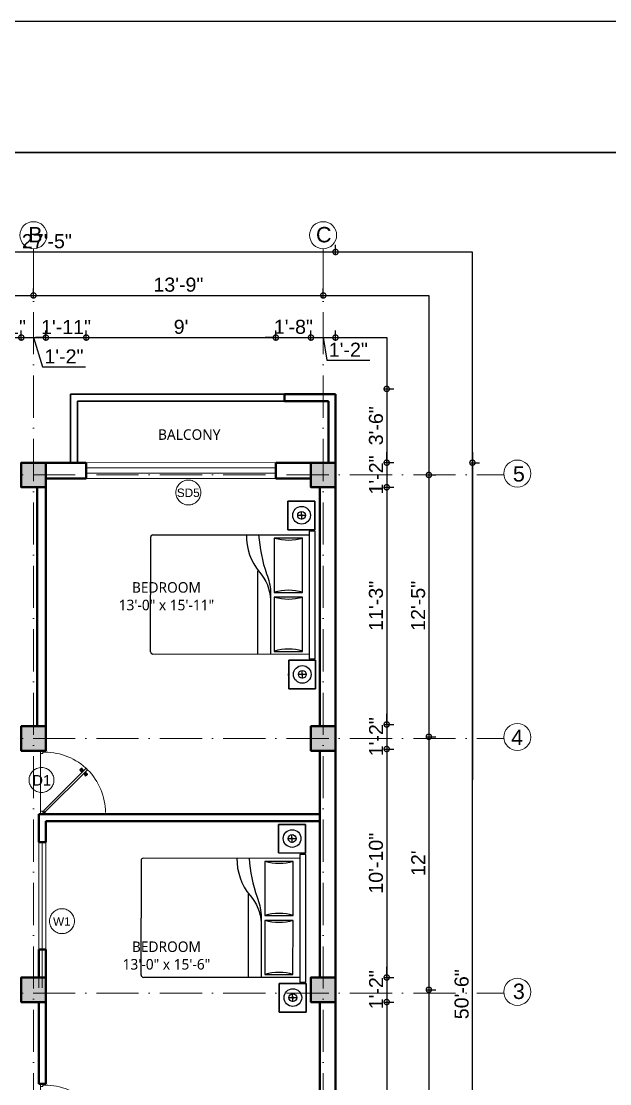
# Model space of a CAD drawing. Header units: inches. Extents: x -71 to 2682309, y -3332 to 801571.
# Drawn here: x 2657726 to 2658062, y 800966 to 801571 of the extents above; entities that cross this region are included whole.
import ezdxf

# ---------------------------------------------------------------- set-up
doc = ezdxf.new("R2010")
doc.units = ezdxf.units.IN
doc.header["$MEASUREMENT"] = 0
doc.header["$PDMODE"] = 99
doc.linetypes.add('ACAD_ISO10W100', pattern=[18, 12, -3, 0, -3])
for name, color, linetype, lineweight in [('BORDER', 5, 'Continuous', 60), ('CONC. OUTLINE RA', 150, 'Continuous', 40), ('ele 4', 114, 'Continuous', 9), ('FIXTURES', 23, 'Continuous', 9), ('HATCH RA', 8, 'Continuous', 9), ('PUERTAS', 7, 'Continuous', 13), ('TEXT RA', 254, 'Continuous', 20), ('TEXTURE EA', 8, 'ACAD_ISO10W100', 9), ('wall EA', 24, 'Continuous', 40), ('WALL__HALF_NEW', 42, 'Continuous', 30), ('Win EA', 114, 'Continuous', 5)]:
    doc.layers.add(name, color=color, linetype=linetype, lineweight=lineweight)
for name, color, linetype in [('HACTH', 7, 'Continuous'), ('lettring', 7, 'Continuous'), ('text EA', 7, 'Continuous')]:
    doc.layers.add(name, color=color, linetype=linetype)
doc.styles.add('EAPL', font='arial.ttf', dxfattribs={"height": 8})
doc.styles.get("Standard").update_dxf_attribs({"font": 'arial.ttf'})
doc.dimstyles.new('EA Copy of 1-8', dxfattribs={"dimtxt": 8, "dimasz": 6, "dimexe": 4, "dimexo": 6, "dimgap": 2, "dimtad": 1, "dimdec": 0, "dimzin": 0, "dimdsep": 46, "dimlunit": 3, "dimtxsty": 'EAPL', "dimblk": 'DOTSMALL', "dimcen": -0.09, "dimdle": 6, "dimclrd": 256, "dimclre": 256, "dimclrt": 256, "dimadec": 0, "dimazin": 0, "dimtfac": 8, "dimtdec": 0, "dimtix": 1, "dimtmove": 0, "dimatfit": 3, "dimldrblk": 'OPEN30', "dimfxl": 1, "dimfxlon": 1, "dimtolj": 1, "dimtzin": 0, "dimlwd": -1, "dimlwe": -1, "dimarcsym": 0})

# ---------------------------------------------------------------- blocks, each defined once
blk = doc.blocks.new('COLUMN')
at = {"layer": 'HACTH', "lineweight": 30, "transparency": 33554541}
h = blk.add_hatch(color=256, dxfattribs=at)
h.dxf.hatch_style = 1
h.paths.add_polyline_path([(2659104.19, 784576.38), (2659090.19, 784576.38), (2659090.19, 784562.38), (2659104.19, 784562.38)])
at = {"layer": 'CONC. OUTLINE RA'}
blk.add_lwpolyline([(2659090.19, 784576.38), (2659104.19, 784576.38), (2659104.19, 784562.38), (2659090.19, 784562.38)], close=True, dxfattribs=at)
blk = doc.blocks.new('BED')
at = {"linetype": 'ByBlock', "lineweight": 25}
for points in [[(301567, 126192), (301224, 126192), (301567, 126192)], [(301224, 126192), (301224, 126192)], [(301224, 126192), (301224, 125828), (301224, 126192), (301224, 125828)], [(301567, 126192), (301567, 125826), (301567, 126192)], [(301396, 126018), (301396, 126061)], [(301224, 126018), (301222, 126018), (301224, 126018), (301222, 126018), (301222, 126020), (301222, 126018), (301222, 126020), (301224, 126020), (301222, 126020), (301224, 126020)], [(301222, 126016), (301222, 126018), (301222, 126016)], [(301224, 126016), (301222, 126016), (301224, 126016)], [(301222, 126014), (301222, 126016), (301222, 126014)], [(301222, 126012), (301222, 126014), (301222, 126012)], [(301222, 126014), (301224, 126014)], [(301222, 126010), (301222, 126012), (301222, 126010)], [(301224, 126012), (301222, 126012), (301224, 126012)], [(301222, 126008), (301222, 126010), (301222, 126008)], [(301222, 126010), (301224, 126010)], [(301222, 126006), (301222, 126008), (301222, 126006)], [(301224, 126008), (301222, 126008), (301224, 126008)], [(301222, 126006), (301224, 126006)], [(301222, 126004), (301222, 126006), (301222, 126004)], [(301222, 126001), (301222, 126004), (301222, 126001)], [(301222, 126004), (301222, 126004)], [(301224, 126004), (301222, 126004), (301224, 126004)], [(301224, 125999), (301222, 125999), (301224, 125999), (301222, 125999), (301222, 126001), (301222, 125999), (301222, 126001), (301224, 126001), (301222, 126001), (301224, 126001)], [(301387, 126010), (301345, 126010)], [(301396, 126001), (301396, 125959)], [(301446, 126010), (301406, 126010)], [(301224, 125828), (301567, 125826), (301224, 125828)], [(301567, 125849), (301567, 125849)], [(299465, 125728), (299463, 124266)], [(301497, 125758), (299495, 125760)], [(300835, 125301), (300835, 124232)], [(301000, 125036), (301000, 124232)], [(301495, 124234), (299495, 124236)], [(301576, 124158), (301233, 124158), (301576, 124158)], [(301233, 124158), (301233, 124158)], [(301233, 124158), (301233, 123792), (301233, 124158), (301233, 123792)], [(301576, 124158), (301576, 123792), (301576, 124158)], [(301404, 123984), (301404, 124024)], [(301233, 123984), (301231, 123984), (301233, 123984), (301231, 123984), (301231, 123986), (301231, 123984), (301231, 123986)], [(301231, 123986), (301233, 123986), (301231, 123986)], [(301231, 123982), (301231, 123984), (301231, 123982)], [(301231, 123980), (301231, 123982), (301231, 123980)], [(301233, 123982), (301231, 123982), (301233, 123982)], [(301231, 123978), (301231, 123980), (301231, 123978)], [(301231, 123980), (301231, 123980)], [(301231, 123976), (301231, 123978), (301231, 123976)], [(301231, 123978), (301233, 123978)], [(301231, 123974), (301231, 123976), (301231, 123974)], [(301231, 123976), (301231, 123976)], [(301233, 123976), (301231, 123976), (301233, 123976)], [(301231, 123972), (301231, 123974), (301231, 123972)], [(301231, 123974), (301233, 123974)], [(301233, 123972), (301231, 123972), (301233, 123972)], [(301231, 123969), (301231, 123972), (301231, 123969)], [(301231, 123967), (301231, 123969), (301231, 123967)], [(301231, 123969), (301231, 123969)], [(301233, 123969), (301231, 123969), (301233, 123969)], [(301231, 123967), (301231, 123967)], [(301231, 123965), (301231, 123967), (301231, 123965)], [(301233, 123967), (301231, 123967), (301233, 123967)], [(301231, 123965), (301231, 123965)], [(301396, 123976), (301355, 123976)], [(301404, 123965), (301404, 123925)], [(301455, 123976), (301415, 123976)], [(301233, 123792), (301576, 123792), (301233, 123792)], [(301576, 123815), (301576, 123815)]]:
    blk.add_lwpolyline(points, dxfattribs=at)
for points in [[(301573, 124177), (301573, 125809), (301497, 125809), (301495, 124177)], [(301049, 125026), (301410, 125026), (301410, 125720), (301049, 125720)], [(301049, 124272), (301408, 124272), (301410, 124966), (301049, 124966)], [(301233, 123980), (301231, 123980)], [(301233, 123965), (301231, 123965), (301233, 123965), (301231, 123965)]]:
    blk.add_lwpolyline(points, close=True, dxfattribs=at)
for points in [[(300692, 125762, 0.1793), (300859, 125283, -0.171394), (301002, 124936)], [(300849, 125761, 0.067213), (300951, 125262, -0.076223), (301001, 125039)]]:
    blk.add_lwpolyline(points, format="xyb", dxfattribs=at)
for centre, radius in [((301398, 126012), 113), ((301398, 126012), 49.7), ((301398, 126012), 9.52), ((301407, 123978), 113), ((301407, 123978), 49.7), ((301407, 123978), 9.52)]:
    blk.add_circle(centre, radius, dxfattribs=at)
for centre, radius, start, end in [((299497, 125730), 30.7, 89.9709, 179.9709), ((301233, 126340), 645, 253.7111, 286.2306), ((301231, 125586), 645, 253.7111, 286.2306), ((301231, 124409), 645, 73.7111, 106.2306), ((301231, 123656), 645, 73.7111, 106.2306), ((299497, 124268), 30.7, 179.9709, 269.9709)]:
    blk.add_arc(centre, radius, start, end, dxfattribs=at)
blk = doc.blocks.new('3ft')
at = {"layer": 'PUERTAS', "color": 6}
for p, q in [((1.01, 2.52), (25.23, 26.74)), ((26.05, 25.92), (1.77, 1.64)), ((26.05, 25.92), (25.23, 26.74)), ((0, 2.4), (0, 0)), ((0.72, 2.4), (0, 2.4)), ((1.6, 0), (0, 0)), ((0.72, 1.52), (0.72, 2.44)), ((0.8, 1.52), (0.72, 1.52)), ((0.8, 1.52), (0.8, 2.41)), ((0.8, 1.2), (0.8, 1.52)), ((1.6, 1.2), (0.8, 1.2)), ((1.57, 1.84), (0.94, 2.47)), ((1.63, 1.89), (0.97, 2.55)), ((1.63, 1.89), (1.57, 1.84)), ((1.77, 1.64), (1.57, 1.84)), ((1.6, 0), (1.6, 1.2)), ((34.4, 0), (34.4, 1.2)), ((34.4, 1.2), (35.2, 1.2)), ((34.4, 0), (36, 0)), ((35.2, 1.2), (35.2, 2.4)), ((35.2, 2.4), (36, 2.4)), ((36, 0), (36, 2.4))]:
    blk.add_line(p, q, dxfattribs=at)
at = {"layer": 'PUERTAS', "color": 8}
for p, q in [((22.57, 24.94), (21.65, 25.68)), ((22.63, 24.99), (21.69, 25.75)), ((22.74, 25.1), (21.84, 25.9)), ((22.13, 26.28), (21.98, 26.13)), ((22.88, 25.24), (22.01, 26.06)), ((22.13, 26.28), (22.27, 26.42)), ((22.29, 26.41), (22.27, 26.42)), ((23.16, 25.52), (22.34, 26.39)), ((23.3, 25.66), (22.5, 26.56)), ((23.41, 25.77), (22.65, 26.71)), ((22.69, 24.32), (23.02, 24.83)), ((23.46, 25.83), (22.72, 26.75)), ((22.95, 24.96), (22.84, 25.07)), ((22.98, 24.99), (22.86, 25.1)), ((23.03, 25.04), (22.91, 25.15)), ((22.91, 24.53), (23.1, 24.91)), ((23.11, 25.12), (22.99, 25.23)), ((23.13, 24.76), (23.18, 24.99)), ((23.28, 25.3), (23.17, 25.41)), ((23.36, 25.37), (23.25, 25.49)), ((23.31, 24.94), (23.28, 25.08)), ((23.41, 25.43), (23.3, 25.54)), ((23.46, 25.09), (23.32, 25.13)), ((23.44, 25.45), (23.33, 25.56)), ((23.64, 25.27), (23.41, 25.22)), ((23.87, 25.49), (23.49, 25.3)), ((24.08, 25.71), (23.57, 25.38)), ((24.58, 24.33), (24.52, 24.1)), ((24.8, 24.56), (24.61, 24.18)), ((25.02, 24.77), (24.68, 24.26)), ((23.63, 23.38), (24.14, 23.72)), ((23.84, 23.6), (24.22, 23.79)), ((24.07, 23.82), (24.3, 23.88)), ((24.25, 24), (24.39, 23.97)), ((24.25, 23.26), (24.99, 22.34)), ((24.27, 23.64), (24.38, 23.53)), ((24.3, 23.67), (24.41, 23.56)), ((24.3, 23.32), (25.06, 22.38)), ((24.35, 23.72), (24.46, 23.61)), ((24.4, 24.15), (24.43, 24.01)), ((24.41, 23.43), (25.2, 22.53)), ((24.43, 23.8), (24.54, 23.69)), ((24.55, 23.57), (25.37, 22.7)), ((24.6, 23.97), (24.72, 23.86)), ((24.68, 24.05), (24.79, 23.94)), ((24.73, 24.1), (24.85, 23.99)), ((24.76, 24.13), (24.87, 24.02)), ((24.83, 23.85), (25.7, 23.03)), ((24.97, 23.99), (25.87, 23.2)), ((25.08, 24.1), (26.02, 23.34)), ((25.14, 24.15), (26.06, 23.41)), ((25.58, 22.82), (25.43, 22.67)), ((25.58, 22.82), (25.73, 22.97)), ((25.72, 22.98), (25.73, 22.97)), ((0, 0), (36, 0))]:
    blk.add_line(p, q, dxfattribs=at)
at = {"layer": 'PUERTAS', "color": 1}
for p, q in [((21.67, 25.73), (22.17, 26.23)), ((22.49, 24.95), (21.67, 25.61)), ((21.7, 25.82), (22.14, 26.26)), ((21.73, 25.79), (21.7, 25.82)), ((22.58, 26.7), (22.14, 26.26)), ((22.67, 26.73), (22.17, 26.23)), ((22.61, 26.67), (22.58, 26.7)), ((22.6, 24.96), (23.02, 25.38)), ((22.61, 24.25), (22.92, 24.72)), ((22.7, 25.07), (22.71, 25.06)), ((23.45, 25.91), (22.79, 26.73)), ((22.82, 25.06), (23.08, 25.32)), ((22.94, 24.95), (22.83, 25.07)), ((22.92, 24.72), (22.92, 24.72)), ((22.93, 24.94), (23.19, 25.21)), ((22.93, 24.84), (22.93, 24.83)), ((23.44, 25.81), (23.02, 25.38)), ((23.34, 25.58), (23.08, 25.32)), ((23.46, 25.47), (23.19, 25.21)), ((23.33, 25.7), (23.34, 25.69)), ((23.45, 25.46), (23.33, 25.57)), ((23.57, 25.47), (23.57, 25.47)), ((24.15, 25.79), (23.68, 25.48)), ((23.68, 25.48), (23.68, 25.48)), ((24.27, 25.78), (24.26, 25.79)), ((24.79, 24.38), (24.78, 24.37)), ((24.78, 24.26), (24.78, 24.26)), ((25.1, 24.84), (24.79, 24.38)), ((25.09, 24.96), (25.1, 24.95)), ((22.62, 24.13), (22.61, 24.14)), ((23.44, 23.31), (23.45, 23.3)), ((23.56, 23.3), (24.03, 23.61)), ((24.03, 23.61), (24.03, 23.62)), ((24.14, 23.62), (24.14, 23.62)), ((24.25, 23.62), (24.51, 23.89)), ((24.26, 23.29), (24.69, 23.71)), ((24.26, 23.63), (24.37, 23.52)), ((24.26, 23.18), (24.92, 22.37)), ((24.37, 23.52), (24.63, 23.77)), ((24.37, 23.4), (24.37, 23.4)), ((24.78, 24.15), (24.51, 23.89)), ((24.89, 24.03), (24.63, 23.77)), ((25.11, 24.14), (24.69, 23.71)), ((24.77, 24.14), (24.88, 24.03)), ((25, 24.03), (25, 24.03)), ((25.04, 22.36), (25.54, 22.86)), ((25.1, 22.42), (25.13, 22.39)), ((25.13, 22.39), (25.57, 22.83)), ((25.22, 24.14), (26.03, 23.48)), ((26.04, 23.37), (25.54, 22.86)), ((26.01, 23.27), (25.57, 22.83)), ((25.98, 23.3), (26.01, 23.27))]:
    blk.add_line(p, q, dxfattribs=at)
at = {"layer": 'PUERTAS', "color": 2}
for p, q in [((21.99, 26.11), (21.98, 26.13)), ((25.42, 22.68), (25.43, 22.67))]:
    blk.add_line(p, q, dxfattribs=at)
at = {"layer": 'PUERTAS', "color": 6}
for radius in [0.155, 0.0752]:
    blk.add_circle((0.82, 2.56), radius, dxfattribs=at)
blk.add_arc((0.82, 2.56), 34.38, 359.72845, 90.03333, dxfattribs=at)
at = {"layer": 'PUERTAS', "color": 1}
for centre, start, end in [((22.54, 25.01), 231.07637, 315), ((22.67, 24.2), 135, 225), ((22.73, 26.68), 38.92363, 135), ((22.77, 25.12), 225, 315), ((22.99, 24.89), 135, 219.74275), ((22.87, 24.78), 315, 39.74275), ((23.28, 25.63), 315, 45), ((23.39, 25.86), 315, 38.92363), ((23.51, 25.41), 50.25725, 135), ((23.62, 25.53), 230.25725, 315), ((24.2, 25.73), 45, 135), ((24.84, 24.31), 135, 219.74275), ((24.72, 24.21), 315, 39.74275), ((25.04, 24.89), 315, 45), ((23.51, 23.36), 225, 315), ((24.09, 23.56), 50.25725, 135), ((24.2, 23.68), 230.25725, 315), ((24.32, 23.23), 135, 218.92363), ((24.42, 23.46), 135, 225), ((24.94, 23.98), 45, 135), ((24.98, 22.42), 218.92363, 315), ((25.17, 24.08), 51.07637, 135), ((25.98, 23.42), 315, 51.07637)]:
    blk.add_arc(centre, 0.08, start, end, dxfattribs=at)
blk = doc.blocks.new('*U327')
at = {"color": 3, "xscale": -1}
blk.add_blockref('3ft', (42, 0), dxfattribs=at)
blk = doc.blocks.new('_DotSmall')
at = {"color": 0, "linetype": 'ByBlock', "const_width": 0.5}
blk.add_lwpolyline([(-0.0625, 0, 1), (0.0625, 0, 1)], format="xyb", close=True, dxfattribs=at)
blk = doc.blocks.new('*D578')
at = {"layer": 'Defpoints', "color": 0, "transparency": 16777216}
for p in [(2657905.33, 801361.51), (2657905.33, 801319.53), (2657934.45, 801319.53)]:
    blk.add_point(p, dxfattribs=at)
at = {"layer": 'lettring', "transparency": 16777216}
for p, q in [((2657934.45, 801367.51), (2657934.45, 801313.53)), ((2657933.45, 801361.51), (2657938.45, 801361.51)), ((2657933.45, 801319.53), (2657938.45, 801319.53))]:
    blk.add_line(p, q, dxfattribs=at)
at = {"layer": 'lettring', "transparency": 16777216, "xscale": 6, "yscale": 6, "zscale": 6}
for p, rotation in [((2657934.45, 801361.51), 90), ((2657934.45, 801319.53), 270)]:
    blk.add_blockref('_DotSmall', p, dxfattribs=dict(at, rotation=rotation))
at = {"layer": 'lettring', "transparency": 16777216, "insert": (2657928.36, 801340.52), "char_height": 8, "attachment_point": 5, "rotation": 90, "style": 'EAPL'}
blk.add_mtext('\\A1;3\'-6"', dxfattribs=at)
blk = doc.blocks.new('_Open30')
at = {"color": 0, "linetype": 'ByBlock', "lineweight": -2}
for p, q in [((-1, 0.27), (0, 0)), ((0, 0), (-1, -0.27)), ((0, 0), (-1, 0))]:
    blk.add_line(p, q, dxfattribs=at)
blk = doc.blocks.new('*D579')
at = {"layer": 'Defpoints', "color": 0, "transparency": 16777216}
for p in [(2657905.33, 801319.53), (2657905.23, 801305.53), (2657934.45, 801305.53)]:
    blk.add_point(p, dxfattribs=at)
at = {"layer": 'lettring', "transparency": 16777216}
for p, q in [((2657934.45, 801319.53), (2657934.45, 801325.53)), ((2657933.45, 801319.53), (2657938.45, 801319.53)), ((2657934.45, 801319.53), (2657934.45, 801305.53)), ((2657933.45, 801305.53), (2657938.45, 801305.53)), ((2657934.45, 801305.53), (2657934.45, 801299.53))]:
    blk.add_line(p, q, dxfattribs=at)
at = {"layer": 'lettring', "transparency": 16777216, "xscale": 6, "yscale": 6, "zscale": 6}
for p, rotation in [((2657934.45, 801319.53), 270), ((2657934.45, 801305.53), 90)]:
    blk.add_blockref('_DotSmall', p, dxfattribs=dict(at, rotation=rotation))
at = {"layer": 'lettring', "transparency": 16777216, "insert": (2657928.43, 801312.53), "char_height": 8, "attachment_point": 5, "rotation": 90, "style": 'EAPL'}
blk.add_mtext('\\A1;1\'-2"', dxfattribs=at)
blk = doc.blocks.new('*D580')
at = {"layer": 'Defpoints', "color": 0, "transparency": 16777216}
for p in [(2657905.23, 801305.53), (2657905.33, 801170.53), (2657934.45, 801170.53)]:
    blk.add_point(p, dxfattribs=at)
at = {"layer": 'lettring', "transparency": 16777216}
for p, q in [((2657934.45, 801311.53), (2657934.45, 801164.53)), ((2657933.45, 801305.53), (2657938.45, 801305.53)), ((2657933.45, 801170.53), (2657938.45, 801170.53))]:
    blk.add_line(p, q, dxfattribs=at)
at = {"layer": 'lettring', "transparency": 16777216, "xscale": 6, "yscale": 6, "zscale": 6}
for p, rotation in [((2657934.45, 801305.53), 90), ((2657934.45, 801170.53), 270)]:
    blk.add_blockref('_DotSmall', p, dxfattribs=dict(at, rotation=rotation))
at = {"layer": 'lettring', "transparency": 16777216, "insert": (2657928.36, 801238.03), "char_height": 8, "attachment_point": 5, "rotation": 90, "style": 'EAPL'}
blk.add_mtext('\\A1;11\'-3"', dxfattribs=at)
blk = doc.blocks.new('*D581')
at = {"layer": 'Defpoints', "color": 0, "transparency": 16777216}
for p in [(2657905.33, 801170.53), (2657905.33, 801156.53), (2657934.45, 801156.53)]:
    blk.add_point(p, dxfattribs=at)
at = {"layer": 'lettring', "transparency": 16777216}
for p, q in [((2657934.45, 801170.53), (2657934.45, 801176.53)), ((2657933.45, 801170.53), (2657938.45, 801170.53)), ((2657934.45, 801170.53), (2657934.45, 801156.53)), ((2657933.45, 801156.53), (2657938.45, 801156.53)), ((2657934.45, 801156.53), (2657934.45, 801150.53))]:
    blk.add_line(p, q, dxfattribs=at)
at = {"layer": 'lettring', "transparency": 16777216, "xscale": 6, "yscale": 6, "zscale": 6}
for p, rotation in [((2657934.45, 801170.53), 270), ((2657934.45, 801156.53), 90)]:
    blk.add_blockref('_DotSmall', p, dxfattribs=dict(at, rotation=rotation))
at = {"layer": 'lettring', "transparency": 16777216, "insert": (2657928.43, 801163.53), "char_height": 8, "attachment_point": 5, "rotation": 90, "style": 'EAPL'}
blk.add_mtext('\\A1;1\'-2"', dxfattribs=at)
blk = doc.blocks.new('*D582')
at = {"layer": 'Defpoints', "color": 0, "transparency": 16777216}
for p in [(2657905.33, 801156.53), (2657905.33, 801026.52), (2657934.45, 801026.52)]:
    blk.add_point(p, dxfattribs=at)
at = {"layer": 'lettring', "transparency": 16777216}
for p, q in [((2657934.45, 801162.53), (2657934.45, 801020.52)), ((2657933.45, 801156.53), (2657938.45, 801156.53)), ((2657933.45, 801026.52), (2657938.45, 801026.52))]:
    blk.add_line(p, q, dxfattribs=at)
at = {"layer": 'lettring', "transparency": 16777216, "xscale": 6, "yscale": 6, "zscale": 6}
for p, rotation in [((2657934.45, 801156.53), 90), ((2657934.45, 801026.52), 270)]:
    blk.add_blockref('_DotSmall', p, dxfattribs=dict(at, rotation=rotation))
at = {"layer": 'lettring', "transparency": 16777216, "insert": (2657928.36, 801091.53), "char_height": 8, "attachment_point": 5, "rotation": 90, "style": 'EAPL'}
blk.add_mtext('\\A1;10\'-10"', dxfattribs=at)
blk = doc.blocks.new('*D583')
at = {"layer": 'Defpoints', "color": 0, "transparency": 16777216}
for p in [(2657905.33, 801026.52), (2657905.33, 801012.52), (2657934.45, 801012.52)]:
    blk.add_point(p, dxfattribs=at)
at = {"layer": 'lettring', "transparency": 16777216}
for p, q in [((2657934.45, 801026.52), (2657934.45, 801032.52)), ((2657933.45, 801026.52), (2657938.45, 801026.52)), ((2657934.45, 801026.52), (2657934.45, 801012.52)), ((2657933.45, 801012.52), (2657938.45, 801012.52)), ((2657934.45, 801012.52), (2657934.45, 801006.52))]:
    blk.add_line(p, q, dxfattribs=at)
at = {"layer": 'lettring', "transparency": 16777216, "xscale": 6, "yscale": 6, "zscale": 6}
for p, rotation in [((2657934.45, 801026.52), 270), ((2657934.45, 801012.52), 90)]:
    blk.add_blockref('_DotSmall', p, dxfattribs=dict(at, rotation=rotation))
at = {"layer": 'lettring', "transparency": 16777216, "insert": (2657928.43, 801019.52), "char_height": 8, "attachment_point": 5, "rotation": 90, "style": 'EAPL'}
blk.add_mtext('\\A1;1\'-2"', dxfattribs=at)
blk = doc.blocks.new('*D584')
at = {"layer": 'Defpoints', "color": 0, "transparency": 16777216}
for p in [(2657905.33, 801012.52), (2657905.33, 800857.03), (2657934.45, 800857.03)]:
    blk.add_point(p, dxfattribs=at)
at = {"layer": 'lettring', "transparency": 16777216}
for p, q in [((2657934.45, 801018.52), (2657934.45, 800851.03)), ((2657933.45, 801012.52), (2657938.45, 801012.52)), ((2657933.45, 800857.03), (2657938.45, 800857.03))]:
    blk.add_line(p, q, dxfattribs=at)
at = {"layer": 'lettring', "transparency": 16777216, "xscale": 6, "yscale": 6, "zscale": 6}
for p, rotation in [((2657934.45, 801012.52), 90), ((2657934.45, 800857.03), 270)]:
    blk.add_blockref('_DotSmall', p, dxfattribs=dict(at, rotation=rotation))
at = {"layer": 'lettring', "transparency": 16777216, "insert": (2657928.43, 800934.78), "char_height": 8, "attachment_point": 5, "rotation": 90, "style": 'EAPL'}
blk.add_mtext('\\A1;12\'-11"', dxfattribs=at)
blk = doc.blocks.new('*D587')
at = {"layer": 'Defpoints', "color": 0, "transparency": 16777216}
for p in [(2657898.33, 801312.53), (2657898.33, 801163.53), (2657958.45, 801163.53)]:
    blk.add_point(p, dxfattribs=at)
at = {"layer": 'lettring', "transparency": 16777216}
for p, q in [((2657958.45, 801318.53), (2657958.45, 801157.53)), ((2657957.45, 801312.53), (2657962.45, 801312.53)), ((2657957.45, 801163.53), (2657962.45, 801163.53))]:
    blk.add_line(p, q, dxfattribs=at)
at = {"layer": 'lettring', "transparency": 16777216, "xscale": 6, "yscale": 6, "zscale": 6}
for p, rotation in [((2657958.45, 801312.53), 90), ((2657958.45, 801163.53), 270)]:
    blk.add_blockref('_DotSmall', p, dxfattribs=dict(at, rotation=rotation))
at = {"layer": 'lettring', "transparency": 16777216, "insert": (2657952.36, 801238.03), "char_height": 8, "attachment_point": 5, "rotation": 90, "style": 'EAPL'}
blk.add_mtext('\\A1;12\'-5"', dxfattribs=at)
blk = doc.blocks.new('*D588')
at = {"layer": 'Defpoints', "color": 0, "transparency": 16777216}
for p in [(2657898.33, 801163.53), (2657898.33, 801019.52), (2657958.45, 801019.52)]:
    blk.add_point(p, dxfattribs=at)
at = {"layer": 'lettring', "transparency": 16777216}
for p, q in [((2657958.45, 801169.53), (2657958.45, 801013.52)), ((2657957.45, 801163.53), (2657962.45, 801163.53)), ((2657957.45, 801019.52), (2657962.45, 801019.52))]:
    blk.add_line(p, q, dxfattribs=at)
at = {"layer": 'lettring', "transparency": 16777216, "xscale": 6, "yscale": 6, "zscale": 6}
for p, rotation in [((2657958.45, 801163.53), 90), ((2657958.45, 801019.52), 270)]:
    blk.add_blockref('_DotSmall', p, dxfattribs=dict(at, rotation=rotation))
at = {"layer": 'lettring', "transparency": 16777216, "insert": (2657952.43, 801091.53), "char_height": 8, "attachment_point": 5, "rotation": 90, "style": 'EAPL'}
blk.add_mtext("\\A1;12'", dxfattribs=at)
blk = doc.blocks.new('*D589')
at = {"layer": 'Defpoints', "color": 0, "transparency": 16777216}
for p in [(2657898.33, 801019.52), (2657898.33, 800850.03), (2657958.45, 800850.03)]:
    blk.add_point(p, dxfattribs=at)
at = {"layer": 'lettring', "transparency": 16777216}
for p, q in [((2657958.45, 801025.52), (2657958.45, 800844.03)), ((2657957.45, 801019.52), (2657962.45, 801019.52)), ((2657957.45, 800850.03), (2657962.45, 800850.03))]:
    blk.add_line(p, q, dxfattribs=at)
at = {"layer": 'lettring', "transparency": 16777216, "xscale": 6, "yscale": 6, "zscale": 6}
for p, rotation in [((2657958.45, 801019.52), 90), ((2657958.45, 800850.03), 270)]:
    blk.add_blockref('_DotSmall', p, dxfattribs=dict(at, rotation=rotation))
at = {"layer": 'lettring', "transparency": 16777216, "insert": (2657952.43, 800934.78), "char_height": 8, "attachment_point": 5, "rotation": 90, "style": 'EAPL'}
blk.add_mtext('\\A1;14\'-1"', dxfattribs=at)
blk = doc.blocks.new('*D591')
at = {"layer": 'Defpoints', "color": 0, "transparency": 16777216}
for p in [(2657905.33, 801319.53), (2657905.23, 800714.41), (2657983.19, 800714.4)]:
    blk.add_point(p, dxfattribs=at)
at = {"layer": 'lettring', "transparency": 16777216}
for p, q in [((2657983.28, 801325.52), (2657983.19, 800708.4)), ((2657982.28, 801319.52), (2657987.28, 801319.52)), ((2657982.19, 800714.4), (2657987.19, 800714.4))]:
    blk.add_line(p, q, dxfattribs=at)
at = {"layer": 'lettring', "transparency": 16777216, "xscale": 6, "yscale": 6, "zscale": 6}
for p, rotation in [((2657983.28, 801319.52), 89.99098340801343), ((2657983.19, 800714.4), 269.9909834080134)]:
    blk.add_blockref('_DotSmall', p, dxfattribs=dict(at, rotation=rotation))
at = {"layer": 'lettring', "transparency": 16777216, "insert": (2657977.15, 801016.96), "char_height": 8, "attachment_point": 5, "rotation": 89.99098, "style": 'EAPL'}
blk.add_mtext('\\A1;50\'-6"', dxfattribs=at)
blk = doc.blocks.new('*D606')
at = {"layer": 'Defpoints', "color": 0, "transparency": 16777216}
for p in [(2657733.25, 801414.7), (2657583.4, 801312.52), (2657733.25, 801312.52)]:
    blk.add_point(p, dxfattribs=at)
at = {"layer": 'lettring', "transparency": 16777216}
for p, q in [((2657583.4, 801413.7), (2657583.4, 801418.7)), ((2657733.25, 801413.7), (2657733.25, 801418.7)), ((2657577.4, 801414.7), (2657739.25, 801414.7))]:
    blk.add_line(p, q, dxfattribs=at)
at = {"layer": 'lettring', "transparency": 16777216, "xscale": 6, "yscale": 6, "zscale": 6, "rotation": 180}
blk.add_blockref('_DotSmall', (2657583.4, 801414.7), dxfattribs=at)
at = {"layer": 'lettring', "transparency": 16777216, "xscale": 6, "yscale": 6, "zscale": 6}
blk.add_blockref('_DotSmall', (2657733.25, 801414.7), dxfattribs=at)
at = {"layer": 'lettring', "transparency": 16777216, "insert": (2657658.32, 801420.79), "char_height": 8, "attachment_point": 5, "style": 'EAPL'}
blk.add_mtext('\\A1;12\'-6"', dxfattribs=at)
blk = doc.blocks.new('*D607')
at = {"layer": 'Defpoints', "color": 0, "transparency": 16777216}
for p in [(2657898.33, 801414.7), (2657733.25, 801312.52), (2657898.33, 801312.52)]:
    blk.add_point(p, dxfattribs=at)
at = {"layer": 'lettring', "transparency": 16777216}
for p, q in [((2657733.25, 801413.7), (2657733.25, 801418.7)), ((2657898.33, 801413.7), (2657898.33, 801418.7)), ((2657727.25, 801414.7), (2657904.33, 801414.7))]:
    blk.add_line(p, q, dxfattribs=at)
at = {"layer": 'lettring', "transparency": 16777216, "xscale": 6, "yscale": 6, "zscale": 6, "rotation": 180}
blk.add_blockref('_DotSmall', (2657733.25, 801414.7), dxfattribs=at)
at = {"layer": 'lettring', "transparency": 16777216, "xscale": 6, "yscale": 6, "zscale": 6}
blk.add_blockref('_DotSmall', (2657898.33, 801414.7), dxfattribs=at)
at = {"layer": 'lettring', "transparency": 16777216, "insert": (2657815.79, 801420.79), "char_height": 8, "attachment_point": 5, "style": 'EAPL'}
blk.add_mtext('\\A1;13\'-9"', dxfattribs=at)
blk = doc.blocks.new('*D608')
at = {"layer": 'Defpoints', "color": 0, "transparency": 16777216}
for p in [(2657905.33, 801439.45), (2657576.4, 801319.52), (2657905.33, 801319.52)]:
    blk.add_point(p, dxfattribs=at)
at = {"layer": 'lettring', "transparency": 16777216}
for p, q in [((2657576.4, 801438.45), (2657576.4, 801443.45)), ((2657905.33, 801438.45), (2657905.33, 801443.45)), ((2657570.4, 801439.45), (2657911.33, 801439.45))]:
    blk.add_line(p, q, dxfattribs=at)
at = {"layer": 'lettring', "transparency": 16777216, "xscale": 6, "yscale": 6, "zscale": 6, "rotation": 180}
blk.add_blockref('_DotSmall', (2657576.4, 801439.45), dxfattribs=at)
at = {"layer": 'lettring', "transparency": 16777216, "xscale": 6, "yscale": 6, "zscale": 6}
blk.add_blockref('_DotSmall', (2657905.33, 801439.45), dxfattribs=at)
at = {"layer": 'lettring', "transparency": 16777216, "insert": (2657740.86, 801445.53), "char_height": 8, "attachment_point": 5, "style": 'EAPL'}
blk.add_mtext('\\A1;27\'-5"', dxfattribs=at)
blk = doc.blocks.new('*D616')
at = {"layer": 'Defpoints', "color": 0, "transparency": 16777216}
for p in [(2657726.31, 801390.72), (2657715.27, 801319.55), (2657726.31, 801319.53)]:
    blk.add_point(p, dxfattribs=at)
at = {"layer": 'lettring', "transparency": 16777216}
for p, q in [((2657715.27, 801389.72), (2657715.27, 801394.72)), ((2657726.31, 801389.72), (2657726.31, 801394.72)), ((2657715.27, 801390.72), (2657709.27, 801390.72)), ((2657715.27, 801390.72), (2657726.31, 801390.72)), ((2657726.31, 801390.72), (2657732.31, 801390.72))]:
    blk.add_line(p, q, dxfattribs=at)
at = {"layer": 'lettring', "transparency": 16777216, "xscale": 6, "yscale": 6, "zscale": 6}
blk.add_blockref('_DotSmall', (2657715.27, 801390.72), dxfattribs=at)
at = {"layer": 'lettring', "transparency": 16777216, "xscale": 6, "yscale": 6, "zscale": 6, "rotation": 180}
blk.add_blockref('_DotSmall', (2657726.31, 801390.72), dxfattribs=at)
at = {"layer": 'lettring', "transparency": 16777216, "insert": (2657720.79, 801396.74), "char_height": 8, "attachment_point": 5, "style": 'EAPL'}
blk.add_mtext('\\A1;11"', dxfattribs=at)
blk = doc.blocks.new('*D617')
at = {"layer": 'Defpoints', "color": 0, "transparency": 16777216}
for p in [(2657740.31, 801390.72), (2657726.31, 801319.53), (2657740.31, 801319.53)]:
    blk.add_point(p, dxfattribs=at)
at = {"layer": 'lettring', "transparency": 16777216}
for p, q in [((2657726.31, 801389.72), (2657726.31, 801394.72)), ((2657740.31, 801389.72), (2657740.31, 801394.72)), ((2657720.31, 801390.72), (2657746.31, 801390.72)), ((2657733.31, 801390.72), (2657738.36, 801373.98)), ((2657738.36, 801373.98), (2657762.87, 801373.98))]:
    blk.add_line(p, q, dxfattribs=at)
at = {"layer": 'lettring', "transparency": 16777216, "xscale": 6, "yscale": 6, "zscale": 6, "rotation": 180}
blk.add_blockref('_DotSmall', (2657726.31, 801390.72), dxfattribs=at)
at = {"layer": 'lettring', "transparency": 16777216, "xscale": 6, "yscale": 6, "zscale": 6}
blk.add_blockref('_DotSmall', (2657740.31, 801390.72), dxfattribs=at)
at = {"layer": 'lettring', "transparency": 16777216, "insert": (2657750.61, 801380), "char_height": 8, "attachment_point": 5, "style": 'EAPL'}
blk.add_mtext('\\A1;1\'-2"', dxfattribs=at)
blk = doc.blocks.new('*D609')
at = {"layer": 'Defpoints', "color": 0, "transparency": 16777216}
for p in [(2657763.3, 801390.72), (2657740.31, 801319.53), (2657763.3, 801319.54)]:
    blk.add_point(p, dxfattribs=at)
at = {"layer": 'lettring', "transparency": 16777216}
for p, q in [((2657740.31, 801389.72), (2657740.31, 801394.72)), ((2657763.3, 801389.72), (2657763.3, 801394.72)), ((2657740.31, 801390.72), (2657734.31, 801390.72)), ((2657740.31, 801390.72), (2657763.3, 801390.72)), ((2657763.3, 801390.72), (2657769.3, 801390.72))]:
    blk.add_line(p, q, dxfattribs=at)
at = {"layer": 'lettring', "transparency": 16777216, "xscale": 6, "yscale": 6, "zscale": 6}
blk.add_blockref('_DotSmall', (2657740.31, 801390.72), dxfattribs=at)
at = {"layer": 'lettring', "transparency": 16777216, "xscale": 6, "yscale": 6, "zscale": 6, "rotation": 180}
blk.add_blockref('_DotSmall', (2657763.3, 801390.72), dxfattribs=at)
at = {"layer": 'lettring', "transparency": 16777216, "insert": (2657751.8, 801396.74), "char_height": 8, "attachment_point": 5, "style": 'EAPL'}
blk.add_mtext('\\A1;1\'-11"', dxfattribs=at)
blk = doc.blocks.new('*D610')
at = {"layer": 'Defpoints', "color": 0, "transparency": 16777216}
for p in [(2657871.3, 801390.72), (2657763.3, 801319.54), (2657871.3, 801319.54)]:
    blk.add_point(p, dxfattribs=at)
at = {"layer": 'lettring', "transparency": 16777216}
for p, q in [((2657763.3, 801389.72), (2657763.3, 801394.72)), ((2657871.3, 801389.72), (2657871.3, 801394.72)), ((2657757.3, 801390.72), (2657877.3, 801390.72))]:
    blk.add_line(p, q, dxfattribs=at)
at = {"layer": 'lettring', "transparency": 16777216, "xscale": 6, "yscale": 6, "zscale": 6, "rotation": 180}
blk.add_blockref('_DotSmall', (2657763.3, 801390.72), dxfattribs=at)
at = {"layer": 'lettring', "transparency": 16777216, "xscale": 6, "yscale": 6, "zscale": 6}
blk.add_blockref('_DotSmall', (2657871.3, 801390.72), dxfattribs=at)
at = {"layer": 'lettring', "transparency": 16777216, "insert": (2657817.3, 801396.81), "char_height": 8, "attachment_point": 5, "style": 'EAPL'}
blk.add_mtext("\\A1;9'", dxfattribs=at)
blk = doc.blocks.new('*D611')
at = {"layer": 'Defpoints', "color": 0, "transparency": 16777216}
for p in [(2657891.31, 801390.72), (2657871.3, 801319.54), (2657891.31, 801319.54)]:
    blk.add_point(p, dxfattribs=at)
at = {"layer": 'lettring', "transparency": 16777216}
for p, q in [((2657871.3, 801389.72), (2657871.3, 801394.72)), ((2657891.31, 801389.72), (2657891.31, 801394.72)), ((2657871.3, 801390.72), (2657865.3, 801390.72)), ((2657871.3, 801390.72), (2657891.31, 801390.72)), ((2657891.31, 801390.72), (2657897.31, 801390.72))]:
    blk.add_line(p, q, dxfattribs=at)
at = {"layer": 'lettring', "transparency": 16777216, "xscale": 6, "yscale": 6, "zscale": 6}
blk.add_blockref('_DotSmall', (2657871.3, 801390.72), dxfattribs=at)
at = {"layer": 'lettring', "transparency": 16777216, "xscale": 6, "yscale": 6, "zscale": 6, "rotation": 180}
blk.add_blockref('_DotSmall', (2657891.31, 801390.72), dxfattribs=at)
at = {"layer": 'lettring', "transparency": 16777216, "insert": (2657881.3, 801396.81), "char_height": 8, "attachment_point": 5, "style": 'EAPL'}
blk.add_mtext('\\A1;1\'-8"', dxfattribs=at)
blk = doc.blocks.new('*D612')
at = {"layer": 'Defpoints', "color": 0, "transparency": 16777216}
for p in [(2657905.27, 801390.72), (2657891.31, 801319.54), (2657905.27, 801319.53)]:
    blk.add_point(p, dxfattribs=at)
at = {"layer": 'lettring', "transparency": 16777216}
for p, q in [((2657891.31, 801389.72), (2657891.31, 801394.72)), ((2657905.27, 801389.72), (2657905.27, 801394.72)), ((2657885.31, 801390.72), (2657911.27, 801390.72)), ((2657898.29, 801390.72), (2657900.34, 801377.81)), ((2657900.34, 801377.81), (2657924.86, 801377.81))]:
    blk.add_line(p, q, dxfattribs=at)
at = {"layer": 'lettring', "transparency": 16777216, "xscale": 6, "yscale": 6, "zscale": 6, "rotation": 180}
blk.add_blockref('_DotSmall', (2657891.31, 801390.72), dxfattribs=at)
at = {"layer": 'lettring', "transparency": 16777216, "xscale": 6, "yscale": 6, "zscale": 6}
blk.add_blockref('_DotSmall', (2657905.27, 801390.72), dxfattribs=at)
at = {"layer": 'lettring', "transparency": 16777216, "insert": (2657912.6, 801383.82), "char_height": 8, "attachment_point": 5, "style": 'EAPL'}
blk.add_mtext('\\A1;1\'-2"', dxfattribs=at)

msp = doc.modelspace()

# ---------------------------------------------------------------- linework, layer by layer
at = {"layer": 'BORDER', "lineweight": 30}
msp.add_lwpolyline([(2658533.98, 801495.99), (2656997.87, 801495.99), (2655557.36, 801495.99), (2655557.36, 800447.59), (2655557.36, 799405.33), (2656997.87, 799405.33), (2658533.98, 799405.33)], dxfattribs=at)
at = {"layer": 'Defpoints'}
for points in [[(2655428.79, 801570.77), (2658596.79, 801570.77), (2658596.79, 799330.54), (2655428.79, 799330.54)], [(2657498.48, 801439.46), (2657983.19, 801439.46), (2657983.19, 800617.13), (2657498.48, 800617.13)], [(2657523.22, 801414.72), (2657958.45, 801414.72), (2657958.45, 800641.87), (2657523.22, 800641.87)], [(2657547.22, 801390.72), (2657934.45, 801390.72), (2657934.45, 800665.87), (2657547.22, 800665.87)]]:
    msp.add_lwpolyline(points, close=True, dxfattribs=at)
at = {"layer": 'ele 4'}
for p, q in [((2657763.3, 801319.52), (2657871.3, 801319.53)), ((2657763.3, 801316.52), (2657871.3, 801316.53)), ((2657763.3, 801313.52), (2657871.3, 801313.53)), ((2657763.3, 801310.52), (2657871.3, 801310.53)), ((2657736.27, 801020.52), (2657736.27, 801103.52)), ((2657738.27, 801103.52), (2657738.27, 801020.52)), ((2657740.27, 801103.52), (2657740.27, 801020.52))]:
    msp.add_line(p, q, dxfattribs=at)
at = {"layer": 'TEXTURE EA', "linetype": 'ACAD_ISO10W100', "ltscale": 2}
for p, q in [((2657733.23, 801441.31), (2657733.23, 800587.14)), ((2657898.23, 801441.31), (2657898.23, 800587.14)), ((2657480.34, 801312.52), (2658001.23, 801312.52)), ((2657480.34, 801162.52), (2658001.23, 801162.52)), ((2657480.34, 801017.51), (2658001.23, 801017.51))]:
    msp.add_line(p, q, dxfattribs=at)
at = {"layer": 'TEXTURE EA', "linetype": 'ByBlock', "ltscale": 2}
for centre in [(2657733.23, 801449), (2657898.23, 801449), (2658008.88, 801313.33), (2658008.88, 801163.33), (2658008.88, 801018.33)]:
    msp.add_circle(centre, 7.69, dxfattribs=at)
at = {"layer": 'TEXTURE EA', "linetype": 'ACAD_ISO10W100', "ltscale": 4}
for centre in [(2657821.48, 801302.55), (2657737.82, 801138.91), (2657749.48, 801058.55)]:
    msp.add_circle(centre, 7.09, dxfattribs=at)
at = {"layer": 'wall EA'}
for p, q in [((2657876.3, 801358.54), (2657905.27, 801358.54)), ((2657876.3, 801354.54), (2657876.3, 801358.54)), ((2657905.27, 801358.55), (2657905.27, 801319.52)), ((2657876.3, 801354.54), (2657901.27, 801354.54)), ((2657901.27, 801354.54), (2657901.27, 801319.52)), ((2657740.31, 801319.52), (2657763.3, 801319.52)), ((2657763.3, 801310.52), (2657763.3, 801319.52)), ((2657871.3, 801310.52), (2657871.3, 801319.52)), ((2657871.3, 801319.52), (2657891.31, 801319.52)), ((2657740.31, 801310.52), (2657763.3, 801310.52)), ((2657871.3, 801310.52), (2657891.31, 801310.52)), ((2657735.31, 801169.52), (2657735.31, 801305.52)), ((2657740.27, 801169.52), (2657740.31, 801305.52)), ((2657896.27, 801305.52), (2657896.27, 801169.52)), ((2657905.31, 801305.52), (2657905.3, 801169.52)), ((2657896.27, 801155.52), (2657896.27, 801026.51)), ((2657905.27, 801155.52), (2657905.27, 801004.52)), ((2657736.27, 801119.52), (2657896.27, 801119.52)), ((2657736.27, 801119.52), (2657736.27, 801103.52)), ((2657740.27, 801115.52), (2657896.27, 801115.52)), ((2657740.27, 801115.52), (2657740.27, 801103.52)), ((2657736.27, 801103.52), (2657740.27, 801103.52)), ((2657736.27, 801042.51), (2657736.27, 801026.51)), ((2657736.27, 801042.51), (2657740.27, 801042.51)), ((2657740.27, 801042.51), (2657740.27, 801026.51)), ((2657736.27, 801012.51), (2657736.27, 800966.02)), ((2657740.27, 801012.51), (2657740.27, 800966.02)), ((2657896.27, 801012.51), (2657896.27, 800930.02)), ((2657896.27, 801012.51), (2657896.27, 801004.52)), ((2657905.27, 801012.51), (2657905.27, 800859.02)), ((2657740.27, 800966.02), (2657736.27, 800966.02))]:
    msp.add_line(p, q, dxfattribs=at)
at = {"layer": 'WALL__HALF_NEW'}
for p, q in [((2657754.3, 801319.52), (2657754.3, 801358.54)), ((2657876.3, 801358.54), (2657754.3, 801358.54)), ((2657758.3, 801319.52), (2657758.3, 801354.54)), ((2657876.3, 801354.54), (2657758.3, 801354.54))]:
    msp.add_line(p, q, dxfattribs=at)

# ---------------------------------------------------------------- block references
at = {"layer": 'FIXTURES', "xscale": 0.04452461533102275, "yscale": 0.04452461533102275, "zscale": 0.04452461533102275}
for p in [(2644466.33, 795678.93), (2644460.95, 795494.96)]:
    msp.add_blockref('BED', p, dxfattribs=at)
at = {"layer": 'HATCH RA', "lineweight": 30, "rotation": 270}
for p in [(1873163.93, 3460409.71), (1873328.93, 3460409.71), (1873163.89, 3460259.71), (1873328.89, 3460259.71), (1873163.89, 3460116.7), (1873328.89, 3460116.7)]:
    msp.add_blockref('COLUMN', p, dxfattribs=at)
at = {"layer": 'Win EA', "xscale": 0.9999536188852894, "yscale": 0.9999536188852894, "zscale": 0.9999536188852894, "rotation": 270}
for p in [(2657737.28, 801161.52), (2657737.28, 800972.02)]:
    msp.add_blockref('*U327', p, dxfattribs=at)

# ---------------------------------------------------------------- texts
at = {"layer": 'text EA', "attachment_point": 2}
for s, insert, char_height, width in [('{\\fTrebuchet MS|b0|i0|c0|p34;BALCONY}', (2657821.98, 801338.52), 6, 82.6088), ('SD5', (2657821.42, 801304.79), 4.8, 8.9356), ('{\\fTrebuchet MS|b0|i0|c0|p34;BEDROOM\\P13\'-0" x 15\'-11"}', (2657808.98, 801251.52), 6, 87.9157), ('D1', (2657737.98, 801141.71), 6, 11.1695), ('{\\fTrebuchet MS|b0|i0|c0|p34;BEDROOM\\P13\'-0" x 15\'-6"}', (2657808.98, 801047.02), 6, 87.9157)]:
    msp.add_mtext(s, dxfattribs=dict(at, insert=insert, char_height=char_height, width=width))
at = {"layer": 'text EA', "insert": (2657749.42, 801060.79), "char_height": 4.8, "attachment_point": 2}
msp.add_mtext('W1', dxfattribs=at)
at = {"layer": 'TEXT RA', "char_height": 8.76, "attachment_point": 1}
for s, insert in [('B', (2657730.27, 801453.68)), ('C', (2657894.18, 801453.68)), ('5', (2658006.32, 801317.52)), ('4', (2658005.32, 801167.52)), ('3', (2658006.32, 801023.01))]:
    msp.add_mtext_dynamic_manual_height_columns(s, width=8.7644, gutter_width=43.82, heights=[0], dxfattribs=dict(at, insert=insert))

# ---------------------------------------------------------------- dimensions: what is measured, and where the dimension line sits
at = {"layer": 'lettring'}
for base, p1, p2, picture, middle in [((2657905.33, 801439.45), (2657576.4, 801319.52), (2657905.33, 801319.52), '*D608', (2657740.86, 801445.53)), ((2657733.25, 801414.7), (2657583.4, 801312.52), (2657733.25, 801312.52), '*D606', (2657658.32, 801420.79))]:
    dim = msp.add_linear_dim(base=base, p1=p1, p2=p2, dimstyle='EA Copy of 1-8', dxfattribs=at)
    dim.commit()
    dim.dimension.update_dxf_attribs({"geometry": picture, "text_midpoint": middle})
for base, p1, p2, picture, middle in [((2657898.33, 801414.7), (2657733.25, 801312.52), (2657898.33, 801312.52), '*D607', (2657815.79, 801420.79)), ((2657726.31, 801390.72), (2657715.27, 801319.55), (2657726.31, 801319.53), '*D616', (2657720.79, 801396.74)), ((2657763.3, 801390.72), (2657740.31, 801319.53), (2657763.3, 801319.54), '*D609', (2657751.8, 801396.74)), ((2657871.3, 801390.72), (2657763.3, 801319.54), (2657871.3, 801319.54), '*D610', (2657817.3, 801396.81)), ((2657891.31, 801390.72), (2657871.3, 801319.54), (2657891.31, 801319.54), '*D611', (2657881.3, 801396.81))]:
    dim = msp.add_linear_dim(base=base, p1=p1, p2=p2, dimstyle='EA Copy of 1-8', override={"dimtmove": 1}, dxfattribs=at)
    dim.commit()
    dim.dimension.update_dxf_attribs({"geometry": picture, "text_midpoint": middle})
for base, p1, p2, picture, middle in [((2657740.31, 801390.72), (2657726.31, 801319.53), (2657740.31, 801319.53), '*D617', (2657740.36, 801373.98)), ((2657905.27, 801390.72), (2657891.31, 801319.54), (2657905.27, 801319.53), '*D612', (2657902.34, 801377.81))]:
    dim = msp.add_linear_dim(base=base, p1=p1, p2=p2, dimstyle='EA Copy of 1-8', override={"dimtmove": 1}, dxfattribs=at)
    dim.commit()
    dim.dimension.update_dxf_attribs({"geometry": picture, "text_midpoint": middle, "dimtype": 160})
for base, p1, p2, picture, middle in [((2657934.45, 801319.53), (2657905.33, 801361.51), (2657905.33, 801319.53), '*D578', (2657928.36, 801340.52)), ((2657958.45, 801163.53), (2657898.33, 801312.53), (2657898.33, 801163.53), '*D587', (2657952.36, 801238.03))]:
    dim = msp.add_linear_dim(base=base, p1=p1, p2=p2, angle=90, dimstyle='EA Copy of 1-8', dxfattribs=at)
    dim.commit()
    dim.dimension.update_dxf_attribs({"geometry": picture, "text_midpoint": middle})
for base, p1, p2, picture, middle in [((2657934.45, 801305.53), (2657905.33, 801319.53), (2657905.23, 801305.53), '*D579', (2657928.43, 801312.53)), ((2657934.45, 801170.53), (2657905.23, 801305.53), (2657905.33, 801170.53), '*D580', (2657928.36, 801238.03)), ((2657934.45, 801156.53), (2657905.33, 801170.53), (2657905.33, 801156.53), '*D581', (2657928.43, 801163.53)), ((2657958.45, 801019.52), (2657898.33, 801163.53), (2657898.33, 801019.52), '*D588', (2657952.43, 801091.53)), ((2657934.45, 801026.52), (2657905.33, 801156.53), (2657905.33, 801026.52), '*D582', (2657928.36, 801091.53)), ((2657934.45, 801012.52), (2657905.33, 801026.52), (2657905.33, 801012.52), '*D583', (2657928.43, 801019.52)), ((2657958.45, 800850.03), (2657898.33, 801019.52), (2657898.33, 800850.03), '*D589', (2657952.43, 800934.78)), ((2657934.45, 800857.03), (2657905.33, 801012.52), (2657905.33, 800857.03), '*D584', (2657928.43, 800934.78))]:
    dim = msp.add_linear_dim(base=base, p1=p1, p2=p2, angle=90, dimstyle='EA Copy of 1-8', override={"dimtmove": 1}, dxfattribs=at)
    dim.commit()
    dim.dimension.update_dxf_attribs({"geometry": picture, "text_midpoint": middle})
dim = msp.add_aligned_dim(p1=(2657905.33, 801319.53), p2=(2657905.23, 800714.41), distance=77.95, text='50\'-6"', dimstyle='EA Copy of 1-8', dxfattribs=at)
dim.commit()
dim.dimension.update_dxf_attribs({"geometry": '*D591', "text_midpoint": (2657977.15, 801016.96)})

doc.saveas('drawing.dxf')
